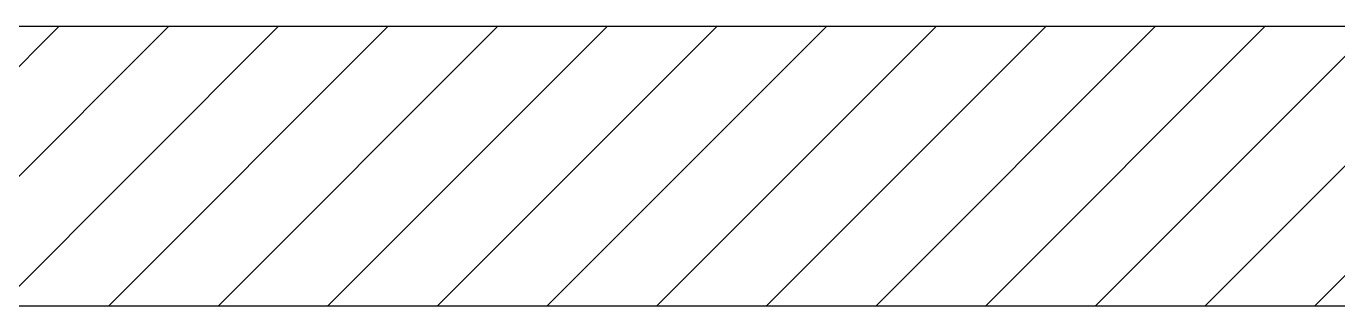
# Model space of a CAD drawing. Header units: feet. Extents: x 3247781 to 3254843, y -5730198 to -5713034.
# Drawn here: x 3251333 to 3252037, y -5713186 to -5713036 of the extents above; entities that cross this region are included whole.
import ezdxf

# ---------------------------------------------------------------- set-up
doc = ezdxf.new("R2010")
doc.units = ezdxf.units.FT
doc.header["$LTSCALE"] = 33
doc.header["$MEASUREMENT"] = 0
doc.layers.add('A-WALL', color=1, linetype='Continuous')
doc.layers.add('LENS-DIM', color=252, linetype='Continuous', lineweight=5)
doc.layers.add('LN-HATCH', color=251, linetype='Continuous', lineweight=0)

# ---------------------------------------------------------------- blocks, each defined once
blk = doc.blocks.new('A$Cc7330e11')
at = {"layer": 'LN-HATCH'}
h = blk.add_hatch(dxfattribs=at)
h.set_pattern_fill('ANSI31', color=256, scale=333, angle=180)
h.set_pattern_definition([(225, (-8172983.39483943, 5276750), (29.43331976689004, -29.43331976689005), [])])
h.paths.add_polyline_path([(6832.000000476837, 2750.385711652227), (5534.000000476837, 2750.385711652227), (5534.000000476837, 2600.385711652227), (6832.000000476837, 2600.385711652227)])
h.paths.add_polyline_path([(5534.000000476837, 2750.385711652227), (1472.000000119209, 2750.385711652227), (1472.000000119209, 2600.385711652227), (5534.000000476837, 2600.385711652227)])
h.paths.add_polyline_path([(1242.000000119209, 2750.385711652227), (230, 2750.385711652227), (230, 2600.385711652227), (1242.000000119209, 2600.385711652227)])
at = {"layer": 'A-WALL'}
for p, q in [((230, 2750.385711652227), (6832.000000476837, 2750.385711652227)), ((1472.000000119209, 2600.385711652227), (6832.000000476837, 2600.385711652227))]:
    blk.add_line(p, q, dxfattribs=at)

msp = doc.modelspace()

# ---------------------------------------------------------------- block references
at = {"layer": 'LENS-DIM', "color": 2}
msp.add_blockref('A$Cc7330e11', (3247781.206598216, -5715786.692363123), dxfattribs=at)

doc.saveas('drawing.dxf')
